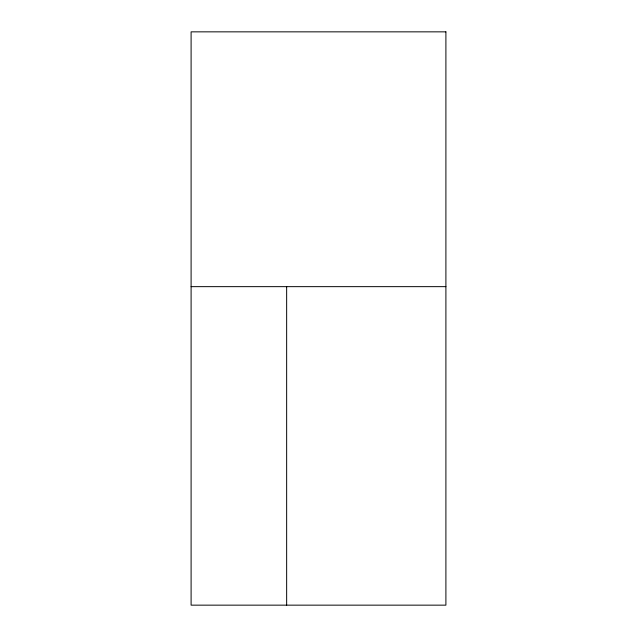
<?xml version="1.0" encoding="UTF-8"?>
<svg xmlns="http://www.w3.org/2000/svg" width="637" height="637" viewBox="0 0 637 637"><rect width="100%" height="100%" fill="white"/><g stroke="black" fill="none" stroke-linecap="round" stroke-linejoin="round"><path stroke-width="0.96" d="M191.1 286.65L445.9 286.65M286.65 286.65L286.65 605.15M445.9 31.85L191.1 31.85L191.1 605.15L445.9 605.15L445.9 31.85"/></g></svg>
